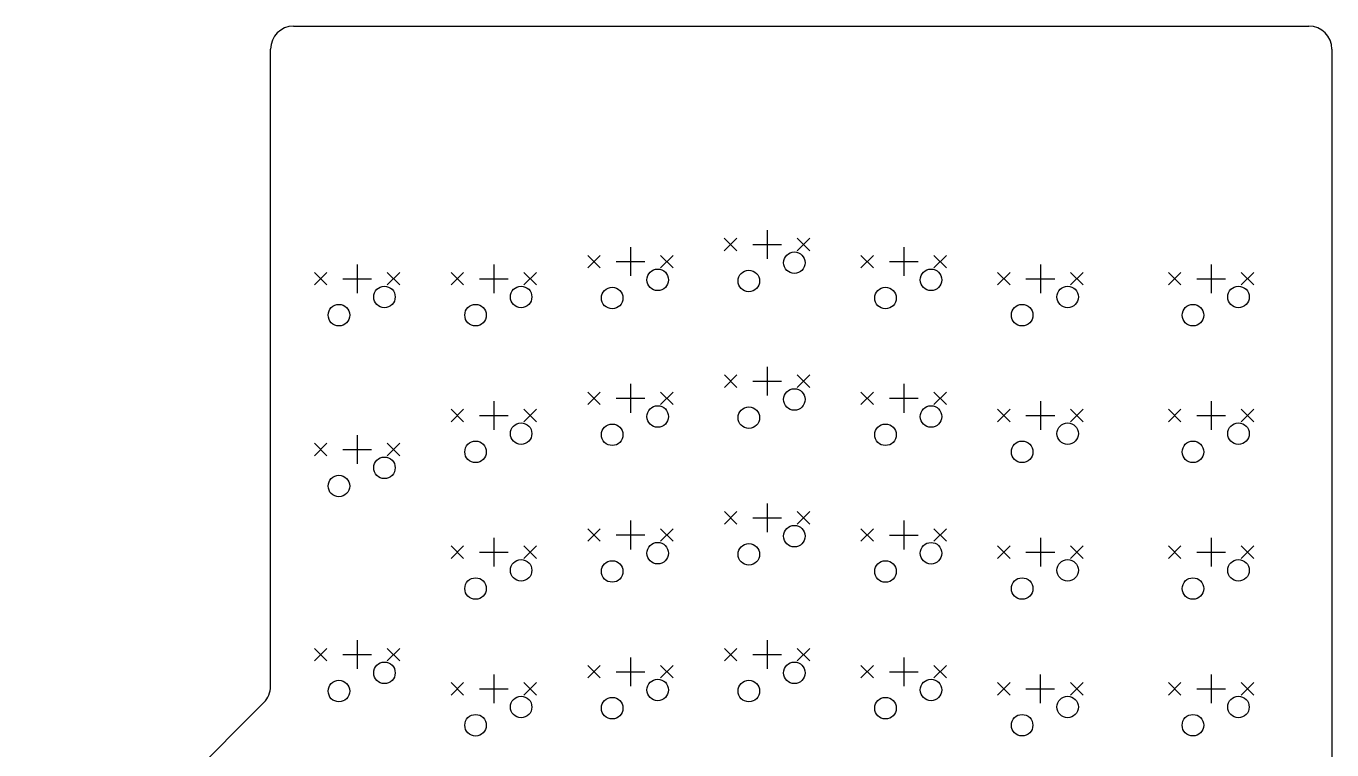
# Model space of a CAD drawing. Extents: x 101 to 288, y -231 to -38.
# Drawn here: x 106.2 to 288.3, y -138.7 to -37.8 of the extents above; entities that cross this region are included whole.
import ezdxf

# ---------------------------------------------------------------- set-up
doc = ezdxf.new("R2010")
doc.units = 0
doc.layers.add('BLACK', color=7, linetype='CONTINUOUS')

msp = doc.modelspace()

# ---------------------------------------------------------------- linework, layer by layer
at = {"layer": 'BLACK', "linetype": 'CONTINUOUS'}
for p, q in [((143.535, -37.8206), (285.09, -37.8206)), ((140.335, -129.819), (140.333, -41.0226)), ((288.292, -41.0226), (288.29, -158.115)), ((209.543, -66.2551), (209.543, -70.2551)), ((190.496, -68.6401), (190.496, -72.6401)), ((203.589, -67.38), (205.339, -69.13)), ((205.339, -67.38), (203.589, -69.13)), ((207.543, -68.2551), (211.543, -68.2551)), ((213.749, -67.38), (215.499, -69.13)), ((215.499, -67.38), (213.749, -69.13)), ((228.596, -68.6401), (228.596, -72.6401)), ((184.542, -69.7649), (186.292, -71.5149)), ((186.292, -69.7649), (184.542, -71.5149)), ((188.496, -70.6401), (192.496, -70.6401)), ((194.702, -69.7649), (196.452, -71.5149)), ((196.452, -69.7649), (194.702, -71.5149)), ((222.642, -69.7649), (224.392, -71.5149)), ((224.392, -69.7649), (222.642, -71.5149)), ((226.596, -70.6401), (230.596, -70.6401)), ((232.802, -69.7649), (234.552, -71.5149)), ((234.552, -69.7649), (232.802, -71.5149)), ((146.442, -72.1462), (148.192, -73.8962)), ((148.192, -72.1462), (146.442, -73.8962)), ((152.396, -71.0213), (152.396, -75.0213)), ((156.602, -72.1462), (158.352, -73.8962)), ((158.352, -72.1462), (156.602, -73.8962)), ((165.492, -72.1462), (167.242, -73.8962)), ((167.242, -72.1462), (165.492, -73.8962)), ((171.446, -71.0213), (171.446, -75.0213)), ((175.652, -72.1462), (177.402, -73.8962)), ((177.402, -72.1462), (175.652, -73.8962)), ((241.692, -72.1462), (243.442, -73.8962)), ((243.442, -72.1462), (241.692, -73.8962)), ((247.646, -71.0213), (247.646, -75.0213)), ((251.852, -72.1462), (253.602, -73.8962)), ((253.602, -72.1462), (251.852, -73.8962)), ((265.505, -72.1462), (267.255, -73.8962)), ((267.255, -72.1462), (265.505, -73.8962)), ((271.46, -71.0225), (271.46, -75.0225)), ((275.665, -72.1475), (277.415, -73.8975)), ((277.415, -72.1475), (275.665, -73.8975)), ((150.396, -73.0213), (154.396, -73.0213)), ((169.446, -73.0213), (173.446, -73.0213)), ((245.646, -73.0213), (249.646, -73.0213)), ((269.46, -73.0225), (273.46, -73.0225)), ((209.546, -85.3088), (209.546, -89.3088)), ((203.592, -86.4337), (205.342, -88.1837)), ((205.342, -86.4337), (203.592, -88.1837)), ((207.546, -87.3088), (211.546, -87.3088)), ((213.752, -86.4337), (215.502, -88.1837)), ((215.502, -86.4337), (213.752, -88.1837)), ((184.542, -88.8149), (186.292, -90.5649)), ((186.292, -88.8149), (184.542, -90.5649)), ((190.496, -87.6901), (190.496, -91.6901)), ((194.702, -88.8149), (196.452, -90.5649)), ((196.452, -88.8149), (194.702, -90.5649)), ((222.642, -88.8149), (224.392, -90.5649)), ((224.392, -88.8149), (222.642, -90.5649)), ((228.596, -87.6901), (228.596, -91.6901)), ((232.802, -88.8149), (234.552, -90.5649)), ((234.552, -88.8149), (232.802, -90.5649)), ((171.446, -90.0713), (171.446, -94.0713)), ((188.496, -89.6901), (192.496, -89.6901)), ((226.596, -89.6901), (230.596, -89.6901)), ((247.646, -90.0713), (247.646, -94.0713)), ((271.46, -90.0725), (271.46, -94.0725)), ((165.492, -91.1962), (167.242, -92.9462)), ((167.242, -91.1962), (165.492, -92.9462)), ((169.446, -92.0713), (173.446, -92.0713)), ((175.652, -91.1962), (177.402, -92.9462)), ((177.402, -91.1962), (175.652, -92.9462)), ((241.692, -91.1962), (243.442, -92.9462)), ((243.442, -91.1962), (241.692, -92.9462)), ((245.646, -92.0713), (249.646, -92.0713)), ((251.852, -91.1962), (253.602, -92.9462)), ((253.602, -91.1962), (251.852, -92.9462)), ((265.505, -91.1975), (267.255, -92.9475)), ((267.255, -91.1975), (265.505, -92.9475)), ((269.46, -92.0725), (273.46, -92.0725)), ((275.665, -91.1975), (277.415, -92.9475)), ((277.415, -91.1975), (275.665, -92.9475)), ((146.442, -95.9587), (148.192, -97.7087)), ((148.192, -95.9587), (146.442, -97.7087)), ((152.396, -94.8338), (152.396, -98.8338)), ((156.602, -95.9587), (158.352, -97.7087)), ((158.352, -95.9587), (156.602, -97.7087)), ((150.396, -96.8338), (154.396, -96.8338)), ((203.592, -105.484), (205.342, -107.234)), ((205.342, -105.484), (203.592, -107.234)), ((209.546, -104.359), (209.546, -108.359)), ((213.752, -105.484), (215.502, -107.234)), ((215.502, -105.484), (213.752, -107.234)), ((190.493, -106.736), (190.493, -110.736)), ((207.546, -106.359), (211.546, -106.359)), ((228.596, -106.74), (228.596, -110.74)), ((171.446, -109.121), (171.446, -113.121)), ((184.539, -107.861), (186.289, -109.611)), ((186.289, -107.861), (184.539, -109.611)), ((188.493, -108.736), (192.493, -108.736)), ((194.699, -107.861), (196.449, -109.611)), ((196.449, -107.861), (194.699, -109.611)), ((222.642, -107.865), (224.392, -109.615)), ((224.392, -107.865), (222.642, -109.615)), ((226.596, -108.74), (230.596, -108.74)), ((232.802, -107.865), (234.552, -109.615)), ((234.552, -107.865), (232.802, -109.615)), ((247.646, -109.121), (247.646, -113.121)), ((271.46, -109.122), (271.46, -113.122)), ((165.492, -110.246), (167.242, -111.996)), ((167.242, -110.246), (165.492, -111.996)), ((175.652, -110.246), (177.402, -111.996)), ((177.402, -110.246), (175.652, -111.996)), ((241.692, -110.246), (243.442, -111.996)), ((243.442, -110.246), (241.692, -111.996)), ((251.852, -110.246), (253.602, -111.996)), ((253.602, -110.246), (251.852, -111.996)), ((265.505, -110.246), (267.255, -111.996)), ((267.255, -110.246), (265.505, -111.996)), ((275.665, -110.247), (277.415, -111.997)), ((277.415, -110.247), (275.665, -111.997)), ((169.446, -111.121), (173.446, -111.121)), ((245.646, -111.121), (249.646, -111.121)), ((269.46, -111.122), (273.46, -111.122)), ((152.396, -123.409), (152.396, -127.409)), ((209.546, -123.409), (209.546, -127.409)), ((146.442, -124.534), (148.192, -126.284)), ((148.192, -124.534), (146.442, -126.284)), ((150.396, -125.409), (154.396, -125.409)), ((156.602, -124.534), (158.352, -126.284)), ((158.352, -124.534), (156.602, -126.284)), ((203.592, -124.534), (205.342, -126.284)), ((205.342, -124.534), (203.592, -126.284)), ((207.546, -125.409), (211.546, -125.409)), ((213.752, -124.534), (215.502, -126.284)), ((215.502, -124.534), (213.752, -126.284)), ((184.542, -126.915), (186.292, -128.665)), ((186.292, -126.915), (184.542, -128.665)), ((190.496, -125.79), (190.496, -129.79)), ((194.702, -126.915), (196.452, -128.665)), ((196.452, -126.915), (194.702, -128.665)), ((222.642, -126.915), (224.392, -128.665)), ((224.392, -126.915), (222.642, -128.665)), ((228.596, -125.79), (228.596, -129.79)), ((232.802, -126.915), (234.552, -128.665)), ((234.552, -126.915), (232.802, -128.665)), ((171.446, -128.171), (171.446, -132.171)), ((188.496, -127.79), (192.496, -127.79)), ((226.596, -127.79), (230.596, -127.79)), ((247.643, -128.168), (247.643, -132.168)), ((271.457, -128.17), (271.457, -132.17)), ((165.492, -129.296), (167.242, -131.046)), ((167.242, -129.296), (165.492, -131.046)), ((169.446, -130.171), (173.446, -130.171)), ((175.652, -129.296), (177.402, -131.046)), ((177.402, -129.296), (175.652, -131.046)), ((241.689, -129.292), (243.439, -131.042)), ((243.439, -129.292), (241.689, -131.042)), ((245.643, -130.168), (249.643, -130.168)), ((251.849, -129.292), (253.599, -131.042)), ((253.599, -129.292), (251.849, -131.042)), ((265.502, -129.295), (267.252, -131.045)), ((267.252, -129.295), (265.502, -131.045)), ((269.457, -130.17), (273.457, -130.17)), ((275.662, -129.295), (277.412, -131.045)), ((277.412, -129.295), (275.662, -131.045)), ((106.248, -165.202), (139.399, -132.08))]:
    msp.add_line(p, q, dxfattribs=at)
at = {"layer": 'BLACK'}
for centre in [(213.353, -70.7951), (194.306, -73.1801), (207.004, -73.335), (232.406, -73.1801), (156.206, -75.5613), (175.256, -75.5613), (187.957, -75.7199), (226.057, -75.7199), (251.456, -75.5613), (275.269, -75.5613), (149.857, -78.1012), (168.907, -78.1012), (245.107, -78.1012), (268.92, -78.1025), (213.356, -89.8488), (194.306, -92.2301), (207.007, -92.39), (232.406, -92.2301), (175.256, -94.6113), (187.957, -94.7712), (226.057, -94.7712), (251.456, -94.6113), (275.27, -94.6125), (168.907, -97.1525), (245.107, -97.1525), (268.92, -97.1525), (156.206, -99.3738), (149.857, -101.915), (213.356, -108.899), (194.303, -111.276), (207.007, -111.439), (232.406, -111.28), (175.256, -113.661), (187.954, -113.816), (226.057, -113.82), (251.456, -113.661), (275.269, -113.661), (168.907, -116.201), (245.107, -116.201), (268.92, -116.202), (156.206, -127.949), (213.356, -127.949), (149.857, -130.49), (194.306, -130.33), (207.007, -130.49), (232.406, -130.33), (175.256, -132.711), (187.957, -132.871), (226.057, -132.871), (251.453, -132.708), (275.267, -132.71), (168.907, -135.252), (245.104, -135.249), (268.917, -135.25)]:
    msp.add_circle(centre, 1.5, dxfattribs=at)
for centre, radius, start, end in [((143.535, -41.0226), 3.202, 90, 180), ((285.09, -41.0226), 3.202, 0, 90), ((137.138, -129.819), 3.197, -45, 0)]:
    msp.add_arc(centre, radius, start, end, dxfattribs=at)

doc.saveas('drawing.dxf')
